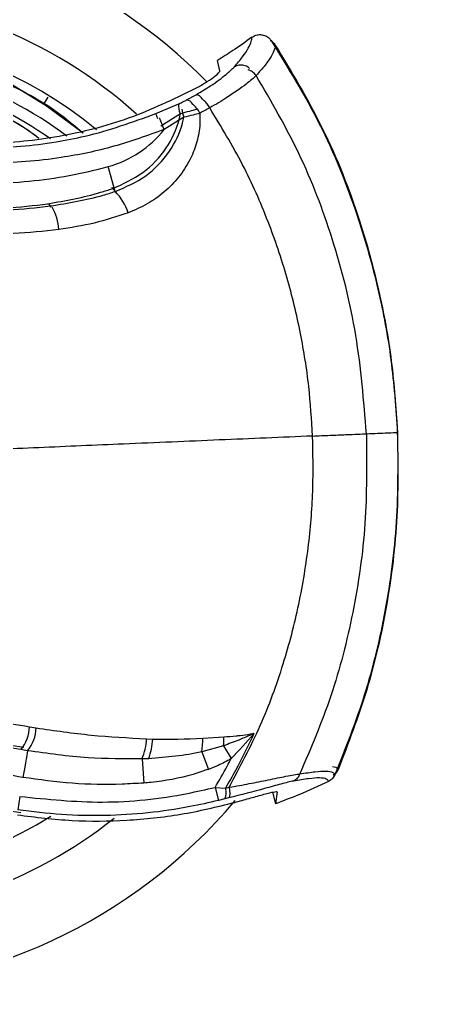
# Model space of a CAD drawing. Extents: x -51 to 27, y -13 to 136.
# Drawn here: x -5.637 to -4.108, y 9.305 to 12.976 of the extents above; entities that cross this region are included whole.
import ezdxf

# ---------------------------------------------------------------- set-up
doc = ezdxf.new("R2010")
doc.units = 0
doc.header["$MEASUREMENT"] = 0
doc.layers.add('GEOMETRY', color=2, linetype='Continuous', lineweight=25)

# ---------------------------------------------------------------- blocks, each defined once
blk = doc.blocks.new('2026 MONTERREY-BLOOM')
at = {"layer": 'GEOMETRY'}
for p, q in [((6.9394, -70.7936), (6.9394, -70.7934)), ((5.8891, -70.8988), (6.1339, -71.0494)), ((6.7834, -70.927), (6.7742, -70.8884)), ((6.1339, -71.0494), (6.1497, -71.0238)), ((6.6605, -71.034), (6.6952, -71.0147)), ((6.2784, -71.1568), (6.1339, -71.0494)), ((6.5467, -71.0845), (6.6321, -71.048)), ((6.5543, -71.1031), (6.5467, -71.0845)), ((6.6373, -71.0847), (6.5655, -71.1305)), ((6.65, -71.0979), (6.5777, -71.143)), ((6.3966, -71.3717), (6.3712, -71.2797)), ((6.3867, -71.361), (6.3852, -71.3558)), ((6.0805, -73.3459), (6.1054, -73.3502)), ((6.7201, -73.3885), (6.7982, -73.3834)), ((6.5126, -73.3904), (6.5353, -73.3914)), ((6.7969, -73.4163), (6.7166, -73.4385)), ((6.7969, -73.4163), (6.825, -73.4638)), ((6.0733, -73.4345), (6.049, -73.4304)), ((6.7166, -73.4385), (6.7409, -73.5032)), ((6.5203, -73.464), (6.4959, -73.4647)), ((6.4959, -73.4647), (6.5027, -73.5537)), ((7.2079, -73.5231), (7.1985, -73.5374)), ((7.2103, -73.5183), (7.2016, -73.5249)), ((7.2196, -73.5042), (7.2104, -73.5185)), ((6.0453, -73.6032), (6.0378, -73.6523)), ((6.7657, -73.5697), (6.7777, -73.618)), ((6.7657, -73.5697), (6.8036, -73.5728)), ((6.8036, -73.5728), (6.8173, -73.5695)), ((6.9769, -73.5877), (6.9883, -73.6303)), ((6.9952, -73.5868), (6.9883, -73.6303)), ((6.8015, -73.6122), (6.7777, -73.618)), ((6.8154, -73.6089), (6.8015, -73.6122))]:
    blk.add_line(p, q, dxfattribs=at)
at = {"layer": 'GEOMETRY', "flags": 128}
for points in [[(6.5777, -71.143), (6.5744, -71.1345), (6.5711, -71.1263), (6.5681, -71.1187), (6.5654, -71.1119), (6.5631, -71.1061), (6.5613, -71.1015), (6.5609, -71.1005)], [(6.0733, -73.4345), (6.0729, -73.4368), (6.0719, -73.4426), (6.0704, -73.4519), (6.0683, -73.4641), (6.0658, -73.479), (6.0629, -73.4958), (6.0598, -73.5141), (6.0566, -73.5331)], [(7.1993, -73.4933), (7.2115, -73.4955), (7.2196, -73.5042), (7.2196, -73.5042), (7.2196, -73.5042)]]:
    blk.add_lwpolyline(points, dxfattribs=at)
at = {"layer": 'GEOMETRY'}
for centre, radius, start, end in [((5.3342, -72.3498), 1.9685, 44.6665, 90), ((5.3342, -72.3498), 1.7028, 47.8948, 90), ((5.3342, -72.3498), 1.5625, 50.5094, 121.712), ((5.3342, -72.3498), 1.4764, 53.183, 90), ((5.3342, -72.3498), 1.4326, 54.9103, 90), ((6.6569, -71.0633), 0.0294, 30.8418, 82.8982), ((6.6845, -71.0593), 0.0536, 167.8727, 208.3445), ((6.7394, -71.0625), 0.0962, 183.323, 201.6418), ((6.6388, -71.1135), 0.0769, 23.369, 57.0583), ((6.2645, -70.8942), 0.4, 285.4595, 321.5341), ((6.3519, -71.4115), 0.0612, 36.0358, 55.4143), ((6.2709, -71.5024), 0.1813, 16.6338, 46.1224), ((6.1433, -71.4335), 0.0174, 13.2225, 72.3846), ((5.9946, -71.5242), 0.1945, 3.5764, 29.2762), ((5.9419, -73.3424), 0.1387, 320.6035, 358.5225), ((5.9636, -73.3445), 0.1419, 320.6456, 357.7237), ((6.5042, -73.3887), 0.294, 354.6016, 1.0291), ((6.296, -73.3807), 0.2168, 337.2003, 357.4201), ((6.313, -73.3835), 0.2224, 338.7761, 357.9484), ((6.4481, -73.3949), 0.2721, 350.7669, 1.3509), ((5.3342, -72.3498), 1.5625, 230.6412, 301.8958), ((6.7519, -73.5898), 0.0544, 335.6119, 18.2179), ((5.3342, -72.3498), 1.9685, 270, 319.8787), ((5.3342, -72.3498), 1.7028, 270, 308.4298)]:
    blk.add_arc(centre, radius, start, end, dxfattribs=at)
for points, knots in [([(36.859, -38.9849), (36.859, -39.0223), (36.859, -39.1044), (36.8591, -39.2388), (36.8591, -39.3958), (36.8591, -39.5685), (36.8592, -39.7359), (36.8592, -39.8768), (36.8593, -39.9758), (36.8593, -40.0772), (36.8593, -40.1944), (36.8593, -40.3405), (36.8593, -40.4831), (36.8593, -40.6212), (36.8593, -40.8234), (36.8592, -41.098), (36.8591, -41.4534), (36.8587, -41.82), (36.8582, -42.2118), (36.8575, -42.6185), (36.8566, -43.0391), (36.8555, -43.4622), (36.8541, -43.8933), (36.8524, -44.3345), (36.8491, -45.0642), (36.8435, -46.0697), (36.8364, -47.0219), (36.831, -47.6331), (36.8285, -47.9129), (36.8256, -48.2126), (36.8223, -48.535), (36.8186, -48.8802), (36.8147, -49.2264), (36.8066, -49.9061), (36.7932, -50.9094), (36.7722, -52.2262), (36.7483, -53.5109), (36.7225, -54.7153), (36.6953, -55.8417), (36.6738, -56.641), (36.6586, -57.1715), (36.6507, -57.4409), (36.6426, -57.7087), (36.6344, -57.9747), (36.626, -58.239), (36.6069, -58.8261), (36.5756, -59.7232), (36.5401, -60.6347), (36.5149, -61.236), (36.5019, -61.5395), (36.4886, -61.8403), (36.4743, -62.1548), (36.4581, -62.5008), (36.4338, -63.0026), (36.4016, -63.6332), (36.3614, -64.3644), (36.3245, -64.9876), (36.2915, -65.5092), (36.2642, -65.9196), (36.2449, -66.1944), (36.2346, -66.3388), (36.232, -66.3737), (36.2295, -66.4085), (36.227, -66.4432), (36.2244, -66.4778), (36.2219, -66.5123), (36.2194, -66.5467), (36.202, -66.7808), (36.1689, -67.2076), (36.1172, -67.8199), (36.0643, -68.3964), (36.0109, -68.9342), (35.9575, -69.4306), (35.9068, -69.8822), (35.8577, -70.2634), (35.7954, -70.5689), (35.7311, -70.8244), (35.6652, -71.0431), (35.6083, -71.2087), (35.5657, -71.3234), (35.5322, -71.4094), (35.4972, -71.4947), (35.4608, -71.5796), (35.423, -71.6638), (35.3512, -71.817), (35.2801, -71.9551), (35.2112, -72.0786), (35.1861, -72.1227), (35.1582, -72.1705), (35.1192, -72.236), (34.9992, -72.4303), (34.7838, -72.739), (34.4831, -73.0959), (34.1838, -73.3984), (33.8952, -73.6525), (33.5898, -73.886), (33.269, -74.098), (32.9344, -74.2875), (32.5639, -74.4647), (32.1566, -74.6229), (31.7125, -74.754), (31.2589, -74.8489), (30.8001, -74.902), (30.3438, -74.954), (29.8863, -75.0021), (29.4405, -75.0462), (29.006, -75.0866), (28.5829, -75.1236), (28.1614, -75.1584), (27.7388, -75.1914), (27.3151, -75.2226), (26.7305, -75.2634), (25.9923, -75.3106), (25.0953, -75.3626), (24.1914, -75.4104), (23.3087, -75.4533), (22.3774, -75.495), (21.3907, -75.5356), (20.3038, -75.5762), (19.1838, -75.6139), (18.0788, -75.6473), (16.9913, -75.6768), (16.2071, -75.696), (15.6886, -75.7079), (15.4442, -75.7134), (15.1984, -75.7187), (14.9514, -75.7239), (14.7031, -75.7291), (14.4534, -75.7341), (13.7588, -75.7477), (12.6039, -75.768), (11.3878, -75.7855), (10.5536, -75.796), (10.1157, -75.8011), (9.6802, -75.8059), (9.2484, -75.8104), (8.8282, -75.8144), (8.2798, -75.8193), (7.5848, -75.8248), (6.7351, -75.8305), (5.8527, -75.8351), (4.9662, -75.8387), (3.9753, -75.8418), (2.9104, -75.8441), (1.7538, -75.8458), (0.6095, -75.8466), (-0.4551, -75.8466), (-1.4398, -75.846), (-2.343, -75.845), (-3.2381, -75.8435), (-3.8288, -75.842), (-4.1184, -75.8412)], [0, 0, 0, 0, 0.0015205, 0.0033457, 0.0054756, 0.007915, 0.0103829, 0.0122963, 0.0136552, 0.0144139, 0.0164289, 0.0184285, 0.0203659, 0.0222411, 0.0240541, 0.0286038, 0.0334271, 0.0385312, 0.0435423, 0.0493867, 0.0550992, 0.0606799, 0.0666233, 0.0726617, 0.0786535, 0.0963497, 0.113627, 0.1174481, 0.121248, 0.1250268, 0.1296573, 0.1343866, 0.1390883, 0.1437626, 0.1620811, 0.1799649, 0.1974138, 0.2144282, 0.2290414, 0.2433183, 0.2470019, 0.2506624, 0.2542999, 0.2579143, 0.2615057, 0.265074, 0.2818429, 0.2980744, 0.3022367, 0.3063621, 0.3104507, 0.3145025, 0.3191882, 0.3245637, 0.3349686, 0.3449124, 0.3543951, 0.3604013, 0.3662067, 0.3711496, 0.3716267, 0.3721023, 0.3725764, 0.3730489, 0.37352, 0.3739896, 0.3744577, 0.3749243, 0.3835541, 0.3918977, 0.3999554, 0.4071383, 0.4139151, 0.4202961, 0.4256539, 0.4295637, 0.4329884, 0.436386, 0.4388658, 0.4401192, 0.4413721, 0.4426249, 0.443878, 0.4451317, 0.4463864, 0.4507691, 0.4514578, 0.4521466, 0.4528356, 0.4537108, 0.455254, 0.4621392, 0.4690242, 0.4742408, 0.4794587, 0.4846756, 0.4898923, 0.4951112, 0.5003286, 0.5066101, 0.5128922, 0.519174, 0.5254609, 0.5317008, 0.5378835, 0.5442016, 0.5499516, 0.55566, 0.5615042, 0.5671845, 0.5729289, 0.5788098, 0.5910574, 0.6030653, 0.6154142, 0.6279319, 0.6390692, 0.6533928, 0.6681633, 0.6833808, 0.6990455, 0.7132005, 0.7277021, 0.7310052, 0.7343258, 0.7376638, 0.7410194, 0.7443924, 0.7477829, 0.7511908, 0.7726989, 0.7948379, 0.8007406, 0.8066865, 0.8126757, 0.8184869, 0.8242755, 0.829799, 0.8408264, 0.8525895, 0.8644161, 0.8767764, 0.8887042, 0.904785, 0.9201624, 0.9358208, 0.9514061, 0.963534, 0.9759348, 0.9882033, 1, 1, 1, 1]), ([(36.6428, -38.9849), (36.6431, -39.8276), (36.6438, -41.5507), (36.6383, -44.1545), (36.6234, -46.7957), (36.5979, -49.4358), (36.5602, -52.0733), (36.5085, -54.7086), (36.4432, -57.2335), (36.3641, -59.6496), (36.2703, -61.9567), (36.155, -64.2623), (36.0312, -66.2277), (35.8996, -67.8519), (35.8017, -68.8768), (35.7157, -69.6378), (35.6625, -70.1338), (35.5672, -70.618), (35.44, -71.0494), (35.2932, -71.4321), (35.1369, -71.768), (34.9579, -72.0923), (34.7569, -72.4035), (34.535, -72.7), (34.2931, -72.9805), (34.0324, -73.2437), (33.7541, -73.4882), (33.4596, -73.713), (33.1503, -73.9169), (32.8277, -74.0989), (32.4705, -74.2692), (32.0778, -74.421), (31.6496, -74.5465), (31.2101, -74.6374), (30.7599, -74.6888), (30.3045, -74.7407), (29.8454, -74.7888), (29.1167, -74.8607), (28.1181, -74.9475), (26.5168, -75.0645), (24.5806, -75.1771), (22.165, -75.291), (19.6026, -75.3869), (16.8933, -75.4656), (14.1194, -75.527), (11.282, -75.5728), (9.2951, -75.5943), (8.2219, -75.6033), (8.062, -75.6046), (7.9023, -75.6059), (7.7504, -75.607), (7.6186, -75.608), (7.5093, -75.6088), (7.4065, -75.6096), (7.2866, -75.6104), (6.8232, -75.6135), (5.7308, -75.6198), (3.332, -75.628), (-0.049, -75.6323), (-2.7617, -75.6274), (-4.1178, -75.6249)], [0, 0, 0, 0, 0.034488, 0.070526, 0.106569, 0.142591, 0.178588, 0.214528, 0.250471, 0.281965, 0.313469, 0.344975, 0.376447, 0.394063, 0.411668, 0.418581, 0.425411, 0.432079, 0.438744, 0.443794, 0.448844, 0.453894, 0.458943, 0.463993, 0.469043, 0.474092, 0.479142, 0.484192, 0.489242, 0.494293, 0.499343, 0.505424, 0.511505, 0.517586, 0.523766, 0.530042, 0.536349, 0.542658, 0.560012, 0.577374, 0.608371, 0.639386, 0.67635, 0.71332, 0.75032, 0.789907, 0.829466, 0.831649, 0.833831, 0.836013, 0.838185, 0.84005, 0.841408, 0.842657, 0.844259, 0.846315, 0.861623, 0.88897, 0.944497, 1, 1, 1, 1]), ([(6.9014, -70.8028), (6.8781, -70.8195), (6.8366, -70.8494), (6.7932, -70.8765), (6.7742, -70.8884)], [0, 0, 0, 0, 0.561497, 1, 1, 1, 1]), ([(6.8366, -70.9119), (6.8474, -70.8993), (6.869, -70.874), (6.8891, -70.8427), (6.9, -70.8187), (6.901, -70.8075), (6.9014, -70.8028)], [0, 0, 0, 0, 0.266236, 0.532772, 0.799517, 1, 1, 1, 1]), ([(6.9014, -70.8028), (6.9062, -70.7999), (6.916, -70.7941), (6.9297, -70.7924), (6.9373, -70.7934), (6.9394, -70.7936)], [0, 0, 0, 0, 0.420479, 0.840987, 1, 1, 1, 1]), ([(6.9394, -70.7934), (6.9449, -70.795), (6.9558, -70.7981), (6.9664, -70.8069), (6.971, -70.8131), (6.9722, -70.8148)], [0, 0, 0, 0, 0.42108, 0.842103, 1, 1, 1, 1]), ([(6.2779, -71.157), (6.2512, -71.134), (6.1569, -71.0529), (5.9646, -70.9527), (5.7101, -70.8614), (5.4421, -70.8192), (5.1715, -70.8234), (4.9072, -70.8778), (4.7047, -70.9486), (4.6016, -71.0146), (4.5748, -71.0317)], [0, 0, 0, 0, 0.058027, 0.204987, 0.354063, 0.503138, 0.650099, 0.798166, 0.947532, 1, 1, 1, 1]), ([(6.9876, -70.8314), (6.9876, -70.8314), (6.9876, -70.8359), (6.9854, -70.848), (6.9738, -70.8725), (6.9519, -70.905), (6.9287, -70.931), (6.9171, -70.944)], [0, 0, 0, 0, 0.000004, 0.201155, 0.467533, 0.733875, 1, 1, 1, 1]), ([(6.9696, -70.8151), (6.97, -70.8153), (6.9757, -70.8173), (6.9818, -70.8235), (6.9864, -70.8297), (6.9876, -70.8314)], [0, 0, 0, 0, 0.05296, 0.7417, 1, 1, 1, 1]), ([(6.9722, -70.8148), (6.9722, -70.8148), (6.9722, -70.8153), (6.9721, -70.8159), (6.9719, -70.8165)], [0, 0, 0, 0, 0.000194, 1, 1, 1, 1]), ([(6.9722, -70.8148), (7.0344, -70.9156), (7.1607, -71.1203), (7.284, -71.4268), (7.3664, -71.7145), (7.417, -71.9754), (7.4308, -72.1515), (7.4377, -72.2392)], [0, 0, 0, 0, 0.234109, 0.475294, 0.650572, 0.82599, 1, 1, 1, 1]), ([(6.9876, -70.8314), (7.0488, -70.9328), (7.173, -71.1388), (7.2932, -71.4465), (7.3727, -71.735), (7.4206, -71.9964), (7.4327, -72.1727), (7.4387, -72.2604)], [0, 0, 0, 0, 0.234109, 0.475294, 0.650572, 0.82599, 1, 1, 1, 1]), ([(6.6952, -71.0147), (6.7135, -71.0038), (6.7576, -70.9774), (6.8088, -70.9394), (6.8278, -70.9206), (6.8366, -70.9119)], [0, 0, 0, 0, 0.276915, 0.668684, 1, 1, 1, 1]), ([(6.8931, -70.9185), (6.8918, -70.9172), (6.8862, -70.9112), (6.8721, -70.9061), (6.8532, -70.9045), (6.8421, -70.9094), (6.8366, -70.9119)], [0, 0, 0, 0, 0.086175, 0.390783, 0.695392, 1, 1, 1, 1]), ([(6.917, -70.944), (6.9129, -70.939), (6.9048, -70.9293), (6.893, -70.925), (6.8873, -70.9229)], [0, 0, 0, 0, 0.512025, 1, 1, 1, 1]), ([(4.7678, -71.0564), (4.8333, -71.0304), (4.971, -70.9758), (5.1953, -70.9373), (5.4293, -70.9331), (5.6608, -70.9676), (5.8809, -71.0419), (6.0339, -71.1126), (6.1052, -71.1672), (6.1147, -71.1745)], [0, 0, 0, 0, 0.14946, 0.314478, 0.480703, 0.645868, 0.809095, 0.974509, 1, 1, 1, 1]), ([(4.768, -71.0564), (4.8331, -71.0305), (4.9704, -70.976), (5.1943, -70.9374), (5.4283, -70.9331), (5.6599, -70.9674), (5.88, -71.0415), (6.0333, -71.1123), (6.1048, -71.167), (6.1146, -71.1745)], [0, 0, 0, 0, 0.1488097, 0.3136932, 0.4799308, 0.6452553, 0.8084925, 0.9737989, 1, 1, 1, 1]), ([(6.6921, -70.9922), (6.7047, -70.9851), (6.7301, -70.9709), (6.7601, -70.9505), (6.7804, -70.934), (6.7824, -70.9294), (6.7834, -70.927)], [0, 0, 0, 0, 0.247338, 0.496917, 0.748119, 1, 1, 1, 1]), ([(6.917, -70.944), (6.917, -70.944), (6.9085, -70.9525), (6.881, -70.9762), (6.8198, -71.0194), (6.7682, -71.0506), (6.7456, -71.0634), (6.7456, -71.0634)], [0, 0, 0, 0, 0.000008, 0.330852, 0.722633, 0.999992, 1, 1, 1, 1]), ([(7.3241, -72.2653), (7.3143, -72.1439), (7.2947, -71.9002), (7.2069, -71.5534), (7.0843, -71.2304), (6.9723, -71.0386), (6.917, -70.944)], [0, 0, 0, 0, 0.261169, 0.523896, 0.765158, 1, 1, 1, 1]), ([(5.6661, -71.1742), (5.7537, -71.1832), (5.9284, -71.2011), (6.1921, -71.1733), (6.4507, -71.1084), (6.6113, -71.0311), (6.6921, -70.9922)], [0, 0, 0, 0, 0.2485543, 0.4955827, 0.7462644, 1, 1, 1, 1]), ([(6.6321, -71.048), (6.6376, -71.0455), (6.6474, -71.041), (6.6566, -71.0361), (6.6605, -71.034)], [0, 0, 0, 0, 0.566661, 1, 1, 1, 1]), ([(6.7181, -71.0293), (6.7162, -71.0272), (6.7109, -71.021), (6.7024, -71.0151), (6.6976, -71.0149), (6.6952, -71.0147)], [0, 0, 0, 0, 0.212458, 0.606229, 1, 1, 1, 1]), ([(6.7456, -71.0634), (6.7425, -71.0583), (6.7362, -71.048), (6.7258, -71.0368), (6.7187, -71.0306), (6.7161, -71.0301), (6.7161, -71.03)], [0, 0, 0, 0, 0.330792, 0.661584, 0.992377, 1, 1, 1, 1]), ([(6.6965, -71.0692), (6.6882, -71.0715), (6.6688, -71.0768), (6.6488, -71.0819), (6.6373, -71.0847)], [0, 0, 0, 0, 0.428848, 1, 1, 1, 1]), ([(6.7456, -71.0634), (6.7456, -71.0634), (6.7336, -71.0701), (6.7215, -71.0765), (6.7094, -71.083)], [0, 0, 0, 0, 0.000054, 1, 1, 1, 1]), ([(7.1256, -72.2737), (7.1217, -72.2129), (7.1137, -72.0861), (7.0822, -71.8901), (7.0332, -71.6863), (6.9624, -71.4778), (6.8698, -71.2671), (6.7878, -71.1325), (6.7456, -71.0634)], [0, 0, 0, 0, 0.142489, 0.296828, 0.463359, 0.631911, 0.811027, 1, 1, 1, 1]), ([(5.7001, -71.1941), (5.7729, -71.2017), (5.9323, -71.2183), (6.1289, -71.199), (6.3399, -71.1588), (6.4603, -71.1155), (6.5467, -71.0845)], [0, 0, 0, 0, 0.25391, 0.556234, 0.681762, 1, 1, 1, 1]), ([(6.3867, -71.361), (6.4257, -71.3437), (6.5034, -71.3093), (6.5884, -71.2173), (6.6265, -71.1366), (6.6359, -71.0918), (6.6373, -71.0847)], [0, 0, 0, 0, 0.326467, 0.649772, 0.944537, 1, 1, 1, 1]), ([(6.3966, -71.3717), (6.4358, -71.3548), (6.5138, -71.3211), (6.5998, -71.23), (6.6387, -71.1497), (6.6485, -71.105), (6.65, -71.0979)], [0, 0, 0, 0, 0.326467, 0.649772, 0.944537, 1, 1, 1, 1]), ([(6.7094, -71.083), (6.7097, -71.0962), (6.7107, -71.1318), (6.7001, -71.1887), (6.6837, -71.2319), (6.6616, -71.2759), (6.6326, -71.3204), (6.5792, -71.3752), (6.5162, -71.4201), (6.4685, -71.4404), (6.4447, -71.4505)], [0, 0, 0, 0, 0.080051, 0.216058, 0.35225, 0.364217, 0.521886, 0.679672, 0.839798, 1, 1, 1, 1]), ([(6.7094, -71.083), (6.701, -71.0852), (6.6815, -71.0904), (6.6615, -71.0952), (6.65, -71.0979)], [0, 0, 0, 0, 0.428848, 1, 1, 1, 1]), ([(6.5777, -71.143), (6.5162, -71.1652), (6.3924, -71.2099), (6.1776, -71.2538), (5.9342, -71.2746), (5.7582, -71.2544), (5.6692, -71.2441)], [0, 0, 0, 0, 0.211886, 0.426495, 0.709771, 1, 1, 1, 1]), ([(5.6599, -71.3212), (5.723, -71.3289), (5.8499, -71.3444), (6.0773, -71.3394), (6.2518, -71.3118), (6.3593, -71.2829), (6.3712, -71.2797)], [0, 0, 0, 0, 0.265428, 0.534251, 0.948774, 1, 1, 1, 1]), ([(6.1486, -71.417), (6.2142, -71.4053), (6.2948, -71.3909), (6.3722, -71.3657), (6.3867, -71.361)], [0, 0, 0, 0, 0.813268, 1, 1, 1, 1]), ([(6.158, -71.4252), (6.2236, -71.4142), (6.3044, -71.4006), (6.3821, -71.3763), (6.3966, -71.3717)], [0, 0, 0, 0, 0.813268, 1, 1, 1, 1]), ([(5.6367, -71.4172), (5.7032, -71.4245), (5.822, -71.4376), (5.9937, -71.4353), (6.0968, -71.4231), (6.1486, -71.417)], [0, 0, 0, 0, 0.38809, 0.692552, 1, 1, 1, 1]), ([(5.6461, -71.4203), (5.7126, -71.4283), (5.8311, -71.4426), (6.0029, -71.442), (6.1061, -71.4308), (6.158, -71.4252)], [0, 0, 0, 0, 0.38809, 0.692552, 1, 1, 1, 1]), ([(6.4447, -71.4505), (6.4034, -71.4641), (6.3203, -71.4915), (6.2328, -71.5052), (6.1887, -71.5121)], [0, 0, 0, 0, 0.496729, 1, 1, 1, 1]), ([(6.1887, -71.5121), (6.1333, -71.5181), (6.022, -71.5301), (5.8375, -71.5308), (5.7097, -71.5156), (5.6386, -71.5071)], [0, 0, 0, 0, 0.3052597, 0.613391, 1, 1, 1, 1]), ([(7.4376, -72.2392), (7.4398, -72.3494), (7.4443, -72.5702), (7.4038, -72.8956), (7.333, -73.2099), (7.2571, -73.4067), (7.2195, -73.5041)], [0, 0, 0, 0, 0.2550766, 0.5114421, 0.758288, 1, 1, 1, 1]), ([(7.1254, -72.2738), (7.0112, -72.2786), (6.7825, -72.2883), (6.4438, -72.3027), (6.1156, -72.3167), (5.9046, -72.3256), (5.7991, -72.3301)], [0, 0, 0, 0, 0.266527, 0.533937, 0.767143, 1, 1, 1, 1]), ([(6.8173, -73.5695), (6.8575, -73.4943), (6.9359, -73.3478), (7.0188, -73.1198), (7.0777, -72.8956), (7.1129, -72.678), (7.1295, -72.4705), (7.1267, -72.3375), (7.1254, -72.2738)], [0, 0, 0, 0, 0.189485, 0.369047, 0.537787, 0.70438, 0.858337, 1, 1, 1, 1]), ([(7.324, -72.2653), (7.3249, -72.3756), (7.3267, -72.5968), (7.2798, -72.9211), (7.201, -73.2323), (7.1188, -73.425), (7.0782, -73.5203)], [0, 0, 0, 0, 0.256165, 0.513456, 0.759672, 1, 1, 1, 1]), ([(7.1256, -72.2737), (7.1475, -72.2728), (7.1919, -72.2709), (7.2484, -72.2685), (7.295, -72.2665), (7.3145, -72.2657), (7.3241, -72.2653)], [0, 0, 0, 0, 0.247145, 0.5, 0.752855, 1, 1, 1, 1]), ([(7.4386, -72.2605), (7.4397, -72.3706), (7.442, -72.5914), (7.3982, -72.9164), (7.3243, -73.23), (7.2463, -73.4261), (7.2078, -73.523)], [0, 0, 0, 0, 0.255077, 0.511442, 0.758288, 1, 1, 1, 1]), ([(7.3241, -72.2653), (7.353, -72.2641), (7.4109, -72.2616), (7.4294, -72.2608), (7.4387, -72.2604)], [0, 0, 0, 0, 0.499971, 1, 1, 1, 1]), ([(5.0297, -73.1926), (5.1106, -73.2029), (5.2819, -73.2247), (5.5435, -73.2615), (5.8135, -73.302), (5.9915, -73.3313), (6.0805, -73.3459)], [0, 0, 0, 0, 0.229461, 0.486303, 0.743151, 1, 1, 1, 1]), ([(6.049, -73.4304), (5.9622, -73.416), (5.7885, -73.3872), (5.525, -73.3473), (5.2693, -73.3113), (5.1016, -73.2894), (5.0222, -73.2794), (5.0222, -73.2794)], [0, 0, 0, 0, 0.256515, 0.513024, 0.769529, 0.999998, 1, 1, 1, 1]), ([(6.0599, -73.4231), (5.9729, -73.4096), (5.7989, -73.3826), (5.535, -73.3454), (5.279, -73.3119), (5.111, -73.2917), (5.0316, -73.2825), (5.0316, -73.2825)], [0, 0, 0, 0, 0.256515, 0.513024, 0.769529, 0.999998, 1, 1, 1, 1]), ([(6.0566, -73.5331), (5.9684, -73.5184), (5.792, -73.489), (5.5268, -73.4487), (5.2656, -73.4115), (5.0927, -73.3893), (5.0084, -73.3785)], [0, 0, 0, 0, 0.253152, 0.506303, 0.759455, 1, 1, 1, 1]), ([(6.1054, -73.3502), (6.1731, -73.3601), (6.309, -73.38), (6.4446, -73.387), (6.5126, -73.3904)], [0, 0, 0, 0, 0.498618, 1, 1, 1, 1]), ([(6.9088, -73.3708), (6.9085, -73.371), (6.9074, -73.3714), (6.9023, -73.3738), (6.8843, -73.382), (6.8485, -73.3974), (6.8157, -73.4094), (6.7969, -73.4163)], [0, 0, 0, 0, 0.008704, 0.028164, 0.140671, 0.505692, 1, 1, 1, 1]), ([(6.7982, -73.3834), (6.8131, -73.3822), (6.8331, -73.3807), (6.8657, -73.377), (6.8866, -73.3742), (6.9031, -73.3717), (6.9073, -73.371), (6.9085, -73.3709), (6.9088, -73.3708)], [0, 0, 0, 0, 0.402763, 0.540351, 0.883966, 0.969863, 0.991344, 1, 1, 1, 1]), ([(6.9088, -73.3708), (6.8868, -73.417), (6.854, -73.4855), (6.816, -73.5512), (6.8036, -73.5728)], [0, 0, 0, 0, 0.6727898, 1, 1, 1, 1]), ([(6.9088, -73.3708), (6.9086, -73.371), (6.8822, -73.4031), (6.8535, -73.4335), (6.825, -73.4638)], [0, 0, 0, 0, 0.005588, 1, 1, 1, 1]), ([(6.5353, -73.3914), (6.597, -73.3918), (6.6588, -73.3921), (6.7201, -73.3885), (6.7201, -73.3885)], [0, 0, 0, 0, 0.9999965, 1, 1, 1, 1]), ([(6.4959, -73.4647), (6.4295, -73.4648), (6.2881, -73.4648), (6.1478, -73.445), (6.0733, -73.4345)], [0, 0, 0, 0, 0.469505, 1, 1, 1, 1]), ([(6.7166, -73.4385), (6.7166, -73.4385), (6.6523, -73.4531), (6.5863, -73.4586), (6.5203, -73.464)], [0, 0, 0, 0, 0.000003, 1, 1, 1, 1]), ([(6.825, -73.4638), (6.8247, -73.4639), (6.8091, -73.4731), (6.7814, -73.4872), (6.7529, -73.4985), (6.7409, -73.5032)], [0, 0, 0, 0, 0.0110085, 0.5823461, 1, 1, 1, 1]), ([(6.7657, -73.5697), (6.7808, -73.5438), (6.8012, -73.5089), (6.8201, -73.4731), (6.825, -73.4638)], [0, 0, 0, 0, 0.740317, 1, 1, 1, 1]), ([(6.0493, -73.6639), (5.875, -73.6392), (5.5265, -73.5897), (5.177, -73.5469), (5.0022, -73.5255)], [0, 0, 0, 0, 0.500166, 1, 1, 1, 1]), ([(6.7409, -73.5032), (6.7221, -73.5097), (6.6536, -73.5333), (6.5728, -73.5477), (6.5116, -73.5529), (6.5027, -73.5537)], [0, 0, 0, 0, 0.244817, 0.890119, 1, 1, 1, 1]), ([(6.8173, -73.5695), (6.8173, -73.5695), (6.8428, -73.5652), (6.8927, -73.556), (6.9648, -73.5414), (7.031, -73.5278), (7.0656, -73.5216), (7.0782, -73.5203), (7.0782, -73.5203)], [0, 0, 0, 0, 0.000007, 0.23425, 0.468205, 0.727369, 0.999993, 1, 1, 1, 1]), ([(7.0782, -73.5203), (7.0782, -73.5203), (7.0991, -73.5167), (7.1363, -73.5111), (7.1774, -73.5084), (7.2006, -73.5126), (7.2068, -73.5194), (7.2079, -73.5231), (7.2079, -73.5231)], [0, 0, 0, 0, 0.0000042, 0.2663323, 0.5327445, 0.7992049, 0.9999958, 1, 1, 1, 1]), ([(6.5027, -73.5537), (6.4759, -73.5553), (6.3881, -73.5608), (6.2385, -73.5585), (6.1172, -73.5416), (6.0566, -73.5331)], [0, 0, 0, 0, 0.179766, 0.589888, 1, 1, 1, 1]), ([(7.0549, -73.5464), (7.0546, -73.5464), (7.0429, -73.5485), (7.0107, -73.5566), (6.9321, -73.579), (6.8614, -73.5971), (6.8154, -73.6089)], [0, 0, 0, 0, 0.00679, 0.26377, 0.521324, 1, 1, 1, 1]), ([(7.1838, -73.5479), (7.1478, -73.5647), (7.0837, -73.5946), (7.0174, -73.6194), (6.9883, -73.6303)], [0, 0, 0, 0, 0.5612607, 1, 1, 1, 1]), ([(7.1838, -73.5479), (7.1838, -73.5479), (7.1828, -73.5443), (7.1767, -73.5376), (7.1535, -73.5338), (7.1133, -73.5366), (7.0743, -73.5431), (7.0549, -73.5464)], [0, 0, 0, 0, 0.000004, 0.199914, 0.466291, 0.732942, 1, 1, 1, 1]), ([(7.1984, -73.5372), (7.194, -73.5411), (7.1894, -73.5452), (7.184, -73.5478), (7.1838, -73.5479)], [0, 0, 0, 0, 0.9707379, 1, 1, 1, 1]), ([(7.1985, -73.5374), (7.1985, -73.5374), (7.1985, -73.5373), (7.1985, -73.5373), (7.1985, -73.5372), (7.1984, -73.5372), (7.1984, -73.5372)], [0, 0, 0, 0, 0.2615424, 0.5230848, 0.7846272, 1, 1, 1, 1]), ([(6.0453, -73.6032), (6.1469, -73.6136), (6.3531, -73.6347), (6.5955, -73.6086), (6.7318, -73.5775), (6.7657, -73.5697)], [0, 0, 0, 0, 0.421785, 0.855806, 1, 1, 1, 1]), ([(6.8378, -73.6254), (6.8556, -73.6204), (6.8912, -73.6106), (6.9331, -73.5987), (6.9622, -73.591), (6.9802, -73.5867), (6.993, -73.5846), (6.9945, -73.5861), (6.9952, -73.5868)], [0, 0, 0, 0, 0.252997, 0.505468, 0.63111, 0.755, 0.877667, 1, 1, 1, 1]), ([(6.036, -73.6711), (6.1033, -73.6795), (6.2372, -73.6962), (6.4395, -73.6938), (6.6407, -73.6732), (6.7719, -73.6414), (6.8378, -73.6254)], [0, 0, 0, 0, 0.251246, 0.499799, 0.748454, 1, 1, 1, 1]), ([(6.7777, -73.618), (6.7428, -73.626), (6.6059, -73.6575), (6.4112, -73.6764), (6.1984, -73.6727), (6.0914, -73.6591), (6.0378, -73.6523)], [0, 0, 0, 0, 0.144109, 0.565728, 0.782862, 1, 1, 1, 1])]:
    blk.add_open_spline(points, degree=3, knots=knots, dxfattribs=at)
for points in [[(7.0782, -73.5203), (7.077, -73.5231), (7.0746, -73.5288), (7.0691, -73.5361), (7.0626, -73.5422), (7.0574, -73.545), (7.0549, -73.5464)], [(6.8173, -73.5695), (6.818, -73.5743), (6.8195, -73.584), (6.8197, -73.596), (6.8185, -73.6051), (6.8164, -73.6077), (6.8154, -73.6089)]]:
    blk.add_open_spline(points, degree=3, dxfattribs=at)

msp = doc.modelspace()

# ---------------------------------------------------------------- block references
msp.add_blockref('2026 MONTERREY-BLOOM', (-11.682, 83.7145))

doc.saveas('drawing.dxf')
